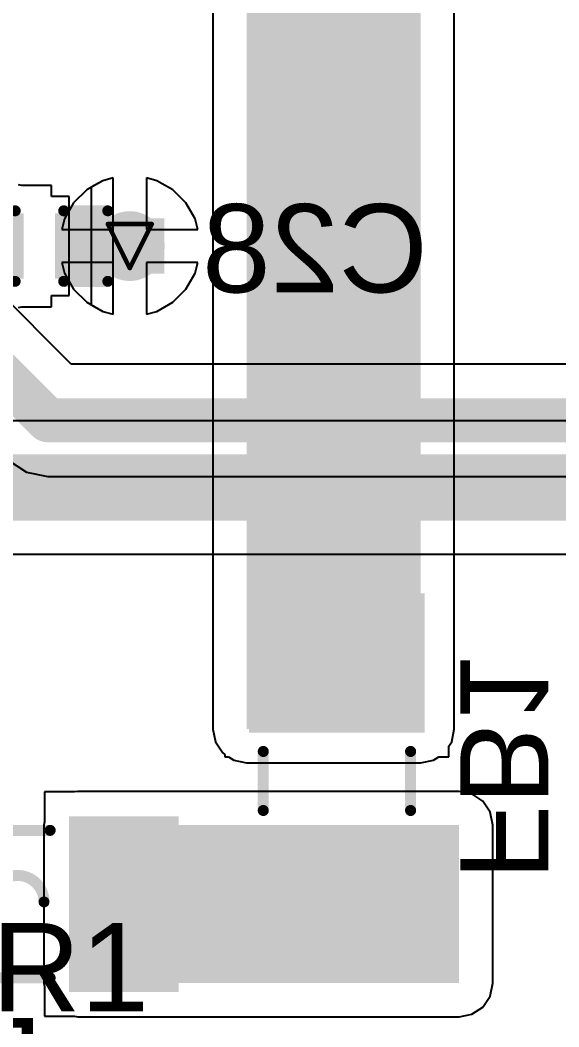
# Model space of a CAD drawing. Header units: inches. Extents: x -21 to 276, y -5 to 220.
# Drawn here: x 5.34 to 11.55, y 12.45 to 24.04 of the extents above; entities that cross this region are included whole.
import ezdxf

# ---------------------------------------------------------------- set-up
doc = ezdxf.new("R2010")
doc.units = ezdxf.units.IN
for name, color, linetype in [('Bottom Layer', 5, 'Continuous'), ('Bottom Overlay', 54, 'Continuous'), ('Bottom Paste', 16, 'Continuous'), ('Bottom Solder', 6, 'Continuous'), ('Drill Drawing', 1, 'Continuous'), ('Ground', 16, 'Continuous'), ('Power + Signal', 76, 'Continuous'), ('Top Layer', 1, 'Continuous'), ('Top Overlay', 2, 'Continuous'), ('Top Solder', 216, 'Continuous'), ('Via Holes', 16, 'Continuous')]:
    doc.layers.add(name, color=color, linetype=linetype)
doc.styles.add('Arial', font='', dxfattribs={"height": 0.2})
doc.styles.get('Arial').set_extended_font_data('Arial')

# ---------------------------------------------------------------- blocks, each defined once
blk = doc.blocks.new('IND_1206_B_204')
at = {"layer": 'Bottom Layer'}
for points in [[(-2.06, 0.91), (-0.66, 0.91), (-0.66, -0.91), (-2.06, -0.91)], [(0.66, 0.91), (2.06, 0.91), (2.06, -0.91), (0.66, -0.91)]]:
    blk.add_hatch(color=5, dxfattribs=at).paths.add_polyline_path(points)
at = {"layer": 'Bottom Paste'}
for points in [[(-2.06, 0.91), (-0.66, 0.91), (-0.66, -0.91), (-2.06, -0.91)], [(0.66, 0.91), (2.06, 0.91), (2.06, -0.91), (0.66, -0.91)]]:
    blk.add_hatch(color=16, dxfattribs=at).paths.add_polyline_path(points)
at = {"layer": 'Bottom Solder'}
for points in [[(-2.162, 1.012), (-0.558, 1.012), (-0.558, -1.012), (-2.162, -1.012)], [(0.558, 1.012), (2.162, 1.012), (2.162, -1.012), (0.558, -1.012)]]:
    blk.add_hatch(color=6, dxfattribs=at).paths.add_polyline_path(points)
at = {"layer": 'Bottom Overlay'}
for points in [[(-0.34, 0.849, 0.127, 0.127, 0), (0.34, 0.849, 0.127, 0.127, 0)], [(-0.34, -0.849, 0.127, 0.127, 0), (0.34, -0.849, 0.127, 0.127, 0)]]:
    blk.add_lwpolyline(points, format="xyseb", dxfattribs=at)
for points in [[(-0.372, 0.849, 0.0635, 0.0635, 1), (-0.308, 0.849, 0.0635, 0.0635, 1)], [(0.308, 0.849, 0.0635, 0.0635, 1), (0.372, 0.849, 0.0635, 0.0635, 1)], [(-0.372, -0.849, 0.0635, 0.0635, 1), (-0.308, -0.849, 0.0635, 0.0635, 1)], [(0.308, -0.849, 0.0635, 0.0635, 1), (0.372, -0.849, 0.0635, 0.0635, 1)]]:
    blk.add_lwpolyline(points, format="xyseb", close=True, dxfattribs=at)
blk = doc.blocks.new('F____1206__3216_M_______B_206')
at = {"layer": 'Bottom Layer'}
for points in [[(-2.058, 0.91), (-0.998, 0.91), (-0.998, -0.91), (-2.058, -0.91)], [(0.998, 0.91), (2.058, 0.91), (2.058, -0.91), (0.998, -0.91)]]:
    blk.add_hatch(color=5, dxfattribs=at).paths.add_polyline_path(points)
at = {"layer": 'Bottom Paste'}
for points in [[(-2.058, 0.91), (-0.998, 0.91), (-0.998, -0.91), (-2.058, -0.91)], [(0.998, 0.91), (2.058, 0.91), (2.058, -0.91), (0.998, -0.91)]]:
    blk.add_hatch(color=16, dxfattribs=at).paths.add_polyline_path(points)
at = {"layer": 'Bottom Solder'}
for points in [[(-2.16, 1.012), (-0.896, 1.012), (-0.896, -1.012), (-2.16, -1.012)], [(0.896, 1.012), (2.16, 1.012), (2.16, -1.012), (0.896, -1.012)]]:
    blk.add_hatch(color=6, dxfattribs=at).paths.add_polyline_path(points)
at = {"layer": 'Bottom Overlay'}
for points in [[(-0.68, 0.849, 0.127, 0.127, 0), (0.68, 0.849, 0.127, 0.127, 0)], [(0, 0.025, 0.127, 0.127, -1), (0.61, 0.025, 0.127, 0.127, 0)], [(0, 0.025, 0.127, 0.127, -0.962331), (-0.609, 0.002, 0.127, 0.127, 0)], [(-0.68, -0.849, 0.127, 0.127, 0), (0.68, -0.849, 0.127, 0.127, 0)]]:
    blk.add_lwpolyline(points, format="xyseb", dxfattribs=at)
for points in [[(-0.712, 0.849, 0.0635, 0.0635, 1), (-0.648, 0.849, 0.0635, 0.0635, 1)], [(0.648, 0.849, 0.0635, 0.0635, 1), (0.712, 0.849, 0.0635, 0.0635, 1)], [(-0.64, 0.002, 0.0635, 0.0635, 1), (-0.577, 0.002, 0.0635, 0.0635, 1)], [(-0.032, 0.025, 0.0635, 0.0635, 1), (0.032, 0.025, 0.0635, 0.0635, 1)], [(-0.032, 0.025, 0.0635, 0.0635, 1), (0.032, 0.025, 0.0635, 0.0635, 1)], [(0.578, 0.025, 0.0635, 0.0635, 1), (0.641, 0.025, 0.0635, 0.0635, 1)], [(-0.712, -0.849, 0.0635, 0.0635, 1), (-0.648, -0.849, 0.0635, 0.0635, 1)], [(0.648, -0.849, 0.0635, 0.0635, 1), (0.712, -0.849, 0.0635, 0.0635, 1)]]:
    blk.add_lwpolyline(points, format="xyseb", close=True, dxfattribs=at)
blk = doc.blocks.new('C___0402_B_211')
at = {"layer": 'Bottom Layer'}
for points in [[(-0.241, 0.318), (-0.241, -0.318), (-0.699, -0.318), (-0.699, 0.318)], [(0.699, 0.318), (0.699, -0.318), (0.241, -0.318), (0.241, 0.318)]]:
    blk.add_hatch(color=5, dxfattribs=at).paths.add_polyline_path(points)
at = {"layer": 'Bottom Paste'}
for points in [[(-0.241, 0.318), (-0.241, -0.318), (-0.699, -0.318), (-0.699, 0.318)], [(0.699, 0.318), (0.699, -0.318), (0.241, -0.318), (0.241, 0.318)]]:
    blk.add_hatch(color=16, dxfattribs=at).paths.add_polyline_path(points)
at = {"layer": 'Bottom Solder'}
for points in [[(-0.181, 0.377), (-0.181, -0.377), (-0.758, -0.377), (-0.758, 0.377)], [(0.758, 0.377), (0.758, -0.377), (0.181, -0.377), (0.181, 0.377)]]:
    blk.add_hatch(color=6, dxfattribs=at).paths.add_polyline_path(points)
at = {"layer": 'Bottom Overlay'}
for points in [[(-0.279, 0.406, 0.127, 0.127, 0), (-0.787, 0.406, 0.127, 0.127, 0)], [(-0.787, 0.406, 0.127, 0.127, 0), (-0.787, -0.406, 0.127, 0.127, 0)], [(0.787, 0.406, 0.127, 0.127, 0), (0.279, 0.406, 0.127, 0.127, 0)], [(0.787, 0.406, 0.127, 0.127, 0), (0.787, -0.406, 0.127, 0.127, 0)], [(-0.279, -0.406, 0.127, 0.127, 0), (-0.787, -0.406, 0.127, 0.127, 0)], [(0.787, -0.406, 0.127, 0.127, 0), (0.279, -0.406, 0.127, 0.127, 0)]]:
    blk.add_lwpolyline(points, format="xyseb", dxfattribs=at)
for points in [[(-0.819, 0.406, 0.0635, 0.0635, 1), (-0.756, 0.406, 0.0635, 0.0635, 1)], [(-0.819, 0.406, 0.0635, 0.0635, 1), (-0.756, 0.406, 0.0635, 0.0635, 1)], [(-0.311, 0.406, 0.0635, 0.0635, 1), (-0.248, 0.406, 0.0635, 0.0635, 1)], [(0.248, 0.406, 0.0635, 0.0635, 1), (0.311, 0.406, 0.0635, 0.0635, 1)], [(0.756, 0.406, 0.0635, 0.0635, 1), (0.819, 0.406, 0.0635, 0.0635, 1)], [(0.756, 0.406, 0.0635, 0.0635, 1), (0.819, 0.406, 0.0635, 0.0635, 1)], [(-0.819, -0.406, 0.0635, 0.0635, 1), (-0.756, -0.406, 0.0635, 0.0635, 1)], [(-0.819, -0.406, 0.0635, 0.0635, 1), (-0.756, -0.406, 0.0635, 0.0635, 1)], [(-0.311, -0.406, 0.0635, 0.0635, 1), (-0.248, -0.406, 0.0635, 0.0635, 1)], [(0.248, -0.406, 0.0635, 0.0635, 1), (0.311, -0.406, 0.0635, 0.0635, 1)], [(0.756, -0.406, 0.0635, 0.0635, 1), (0.819, -0.406, 0.0635, 0.0635, 1)], [(0.756, -0.406, 0.0635, 0.0635, 1), (0.819, -0.406, 0.0635, 0.0635, 1)]]:
    blk.add_lwpolyline(points, format="xyseb", close=True, dxfattribs=at)

msp = doc.modelspace()

# ---------------------------------------------------------------- hatches: boundary and pattern name
at = {"layer": 'Bottom Layer'}
for points in [[(7.95, 15.875), (9.957, 15.875), (9.957, 32.009), (7.95, 32.009)], [(5.804, 21.12), (7.003, 21.12), (7.003, 21.755), (5.804, 21.755)], [(6.004, 12.949), (10.399, 12.949), (10.399, 14.769), (6.004, 14.769)]]:
    msp.add_hatch(color=5, dxfattribs=at).paths.add_polyline_path(points)
h = msp.add_hatch(color=5, dxfattribs=at)
edge = h.paths.add_edge_path()
edge.add_arc((6.604, 21.437), 0.3, 0, 360)
at = {"layer": 'Bottom Solder'}
h = msp.add_hatch(color=6, dxfattribs=at)
edge = h.paths.add_edge_path()
edge.add_arc((6.604, 21.437), 0.402, 0, 360)
at = {"layer": 'Ground'}
h = msp.add_hatch(color=16, dxfattribs=at)
edge = h.paths.add_edge_path()
edge.add_arc((6.604, 21.437), 0.3, 0, 360)
at = {"layer": 'Power + Signal'}
h = msp.add_hatch(color=76, dxfattribs=at)
edge = h.paths.add_edge_path()
edge.add_arc((6.604, 21.437), 0.3, 0, 360)
at = {"layer": 'Top Layer'}
h = msp.add_hatch(color=1, dxfattribs=at)
edge = h.paths.add_edge_path()
edge.add_arc((6.604, 21.437), 0.3, 0, 360)
at = {"layer": 'Top Solder'}
h = msp.add_hatch(color=216, dxfattribs=at)
edge = h.paths.add_edge_path()
edge.add_arc((6.604, 21.437), 0.402, 0, 360)
at = {"layer": 'Via Holes'}
h = msp.add_hatch(color=7, dxfattribs=at)
edge = h.paths.add_edge_path()
edge.add_arc((6.604, 21.437), 0.15, 0, 360)

# ---------------------------------------------------------------- linework, layer by layer
at = {"layer": 'Bottom Layer'}
for p, q in [((10.345, 15.875), (10.345, 26.283)), ((7.562, 24.736), (7.562, 15.875)), ((6.292, 22.19), (6.159, 22.114)), ((6.413, 22.223), (6.292, 22.19)), ((6.413, 21.437), (6.413, 22.223)), ((6.916, 22.19), (6.795, 22.223)), ((6.795, 22.223), (6.795, 21.628)), ((7.1, 22.084), (6.916, 22.19)), ((5.359, 22.136), (5.321, 22.143)), ((5.702, 22.136), (5.359, 22.136)), ((5.702, 22.009), (5.702, 22.136)), ((6.159, 22.114), (6.159, 21.437)), ((7.251, 21.933), (7.1, 22.084)), ((5.905, 22.009), (5.702, 22.009)), ((5.905, 21.437), (5.905, 22.009)), ((7.357, 21.749), (7.251, 21.933)), ((7.389, 21.628), (7.357, 21.749)), ((6.795, 21.628), (7.389, 21.628)), ((5.905, 20.866), (5.905, 21.437)), ((6.159, 21.437), (6.159, 20.761)), ((6.413, 20.652), (6.413, 21.437)), ((7.389, 21.247), (6.795, 21.247)), ((6.795, 21.247), (6.795, 20.652)), ((7.357, 21.125), (7.389, 21.247)), ((7.251, 20.941), (7.357, 21.125)), ((7.1, 20.791), (7.251, 20.941)), ((5.702, 20.739), (5.702, 20.866)), ((5.702, 20.866), (5.905, 20.866)), ((6.159, 20.761), (6.292, 20.684)), ((6.916, 20.684), (7.1, 20.791)), ((5.321, 20.731), (5.359, 20.739)), ((5.359, 20.739), (5.702, 20.739)), ((6.292, 20.684), (6.413, 20.652)), ((6.795, 20.652), (6.916, 20.684)), ((7.562, 15.875), (7.591, 15.726)), ((10.316, 15.726), (10.345, 15.875)), ((7.591, 15.726), (7.676, 15.6)), ((10.283, 15.677), (10.316, 15.726)), ((10.283, 15.556), (10.283, 15.677)), ((7.676, 15.6), (7.701, 15.583)), ((7.701, 15.583), (7.701, 15.556)), ((7.701, 15.556), (7.742, 15.556)), ((7.742, 15.556), (7.802, 15.516)), ((10.105, 15.516), (10.165, 15.556)), ((10.165, 15.556), (10.283, 15.556)), ((7.802, 15.516), (7.95, 15.487)), ((7.95, 15.487), (9.957, 15.487)), ((9.957, 15.487), (10.105, 15.516)), ((5.966, 15.15), (5.623, 15.15)), ((5.623, 15.15), (5.623, 14.807)), ((6.004, 15.157), (5.966, 15.15)), ((10.399, 15.157), (6.004, 15.157)), ((10.547, 15.128), (10.399, 15.157)), ((10.673, 15.044), (10.547, 15.128)), ((10.758, 14.918), (10.673, 15.044)), ((10.787, 14.769), (10.758, 14.918)), ((5.623, 14.807), (5.615, 14.769)), ((5.615, 14.769), (5.615, 12.949)), ((10.787, 12.949), (10.787, 14.769)), ((5.615, 12.949), (5.623, 12.911)), ((5.623, 12.911), (5.623, 12.568)), ((10.758, 12.8), (10.787, 12.949)), ((10.673, 12.674), (10.758, 12.8)), ((10.547, 12.59), (10.673, 12.674)), ((5.623, 12.568), (5.966, 12.568)), ((5.966, 12.568), (6.004, 12.561)), ((6.004, 12.561), (10.399, 12.561)), ((10.399, 12.561), (10.547, 12.59))]:
    msp.add_line(p, q, dxfattribs=at)
msp.add_lwpolyline([(8.141, 24.755, 0.381, 0.381, 0), (8.953, 23.942, 0.381, 0.381, 0)], format="xyseb", dxfattribs=at)
msp.add_lwpolyline([(8.858, 23.942, 0.191, 0.191, 1), (9.049, 23.942, 0.191, 0.191, 1)], format="xyseb", close=True, dxfattribs=at)
at = {"layer": 'Drill Drawing'}
for points in [[(6.35, 21.691, 0.0508, 0.0508, 0), (6.858, 21.691, 0.0508, 0.0508, 0)], [(6.35, 21.691, 0.0508, 0.0508, 0), (6.604, 21.183, 0.0508, 0.0508, 0)], [(6.604, 21.183, 0.0508, 0.0508, 0), (6.858, 21.691, 0.0508, 0.0508, 0)]]:
    msp.add_lwpolyline(points, format="xyseb", dxfattribs=at)
for points in [[(6.337, 21.691, 0.0254, 0.0254, 1), (6.363, 21.691, 0.0254, 0.0254, 1)], [(6.337, 21.691, 0.0254, 0.0254, 1), (6.363, 21.691, 0.0254, 0.0254, 1)], [(6.845, 21.691, 0.0254, 0.0254, 1), (6.871, 21.691, 0.0254, 0.0254, 1)], [(6.845, 21.691, 0.0254, 0.0254, 1), (6.871, 21.691, 0.0254, 0.0254, 1)], [(6.591, 21.183, 0.0254, 0.0254, 1), (6.617, 21.183, 0.0254, 0.0254, 1)], [(6.591, 21.183, 0.0254, 0.0254, 1), (6.617, 21.183, 0.0254, 0.0254, 1)]]:
    msp.add_lwpolyline(points, format="xyseb", close=True, dxfattribs=at)
at = {"layer": 'Ground'}
for p, q in [((6.292, 22.19), (6.108, 22.084)), ((6.413, 22.223), (6.292, 22.19)), ((6.413, 21.628), (6.413, 22.223)), ((6.916, 22.19), (6.795, 22.223)), ((6.795, 22.223), (6.795, 21.628)), ((7.1, 22.084), (6.916, 22.19)), ((6.108, 22.084), (5.957, 21.933)), ((7.251, 21.933), (7.1, 22.084)), ((5.957, 21.933), (5.851, 21.749)), ((7.357, 21.749), (7.251, 21.933)), ((5.851, 21.749), (5.819, 21.628)), ((7.389, 21.628), (7.357, 21.749)), ((5.819, 21.628), (6.413, 21.628)), ((6.795, 21.628), (7.389, 21.628)), ((6.413, 21.247), (5.819, 21.247)), ((5.819, 21.247), (5.851, 21.125)), ((6.413, 20.652), (6.413, 21.247)), ((7.389, 21.247), (6.795, 21.247)), ((6.795, 21.247), (6.795, 20.652)), ((7.357, 21.125), (7.389, 21.247)), ((5.851, 21.125), (5.957, 20.941)), ((7.251, 20.941), (7.357, 21.125)), ((5.929, 20.078), (5.017, 20.991)), ((5.957, 20.941), (6.108, 20.791)), ((7.1, 20.791), (7.251, 20.941)), ((6.108, 20.791), (6.292, 20.684)), ((6.916, 20.684), (7.1, 20.791)), ((6.292, 20.684), (6.413, 20.652)), ((6.795, 20.652), (6.916, 20.684)), ((33.765, 20.078), (5.929, 20.078)), ((5.203, 18.973), (5.413, 18.833)), ((5.413, 18.833), (5.661, 18.784)), ((5.661, 18.784), (34.034, 18.784))]:
    msp.add_line(p, q, dxfattribs=at)
for points in [[(3.655, 21.437, 0.508, 0.508, 0), (5.661, 19.431, 0.508, 0.508, 0)], [(5.661, 19.431, 0.508, 0.508, 0), (34.034, 19.431, 0.508, 0.508, 0)]]:
    msp.add_lwpolyline(points, format="xyseb", dxfattribs=at)
msp.add_lwpolyline([(5.534, 19.431, 0.254, 0.254, 1), (5.788, 19.431, 0.254, 0.254, 1)], format="xyseb", close=True, dxfattribs=at)
msp.add_lwpolyline([(5.534, 19.431, 0.254, 0.254, 1), (5.788, 19.431, 0.254, 0.254, 1)], format="xyseb", close=True, dxfattribs=at)
at = {"layer": 'Power + Signal'}
for p, q in [((6.292, 22.19), (6.108, 22.084)), ((6.413, 22.223), (6.292, 22.19)), ((6.413, 21.628), (6.413, 22.223)), ((6.916, 22.19), (6.795, 22.223)), ((6.795, 22.223), (6.795, 21.628)), ((7.1, 22.084), (6.916, 22.19)), ((6.108, 22.084), (5.957, 21.933)), ((7.251, 21.933), (7.1, 22.084)), ((5.957, 21.933), (5.851, 21.749)), ((7.357, 21.749), (7.251, 21.933)), ((5.851, 21.749), (5.819, 21.628)), ((7.389, 21.628), (7.357, 21.749)), ((5.819, 21.628), (6.413, 21.628)), ((6.795, 21.628), (7.389, 21.628)), ((6.413, 21.247), (5.819, 21.247)), ((5.819, 21.247), (5.851, 21.125)), ((6.413, 20.652), (6.413, 21.247)), ((7.389, 21.247), (6.795, 21.247)), ((6.795, 21.247), (6.795, 20.652)), ((7.357, 21.125), (7.389, 21.247)), ((5.851, 21.125), (5.957, 20.941)), ((7.251, 20.941), (7.357, 21.125)), ((5.957, 20.941), (6.108, 20.791)), ((7.1, 20.791), (7.251, 20.941)), ((6.108, 20.791), (6.292, 20.684)), ((6.916, 20.684), (7.1, 20.791)), ((6.292, 20.684), (6.413, 20.652)), ((6.795, 20.652), (6.916, 20.684))]:
    msp.add_line(p, q, dxfattribs=at)
at = {"layer": 'Top Layer'}
for p, q in [((6.292, 22.19), (6.108, 22.084)), ((6.413, 22.223), (6.292, 22.19)), ((6.413, 21.628), (6.413, 22.223)), ((6.916, 22.19), (6.795, 22.223)), ((6.795, 22.223), (6.795, 21.628)), ((7.1, 22.084), (6.916, 22.19)), ((6.108, 22.084), (5.957, 21.933)), ((7.251, 21.933), (7.1, 22.084)), ((5.957, 21.933), (5.851, 21.749)), ((7.357, 21.749), (7.251, 21.933)), ((5.851, 21.749), (5.819, 21.628)), ((7.389, 21.628), (7.357, 21.749)), ((5.819, 21.628), (6.413, 21.628)), ((6.795, 21.628), (7.389, 21.628)), ((6.413, 21.247), (5.819, 21.247)), ((5.819, 21.247), (5.851, 21.125)), ((6.413, 20.652), (6.413, 21.247)), ((7.389, 21.247), (6.795, 21.247)), ((6.795, 21.247), (6.795, 20.652)), ((7.357, 21.125), (7.389, 21.247)), ((5.851, 21.125), (5.957, 20.941)), ((7.251, 20.941), (7.357, 21.125)), ((5.957, 20.941), (6.108, 20.791)), ((7.1, 20.791), (7.251, 20.941)), ((6.108, 20.791), (6.292, 20.684)), ((6.916, 20.684), (7.1, 20.791)), ((6.292, 20.684), (6.413, 20.652)), ((6.795, 20.652), (6.916, 20.684)), ((29.344, 19.426), (-0.6, 19.426)), ((-0.918, 17.889), (29.025, 17.889))]:
    msp.add_line(p, q, dxfattribs=at)
msp.add_lwpolyline([(-0.918, 18.657, 0.762, 0.762, 0), (29.344, 18.657, 0.762, 0.762, 0)], format="xyseb", dxfattribs=at)

# ---------------------------------------------------------------- block references
for name, p, rotation in [('C___0402_B_211', (5.563, 21.437), 180), ('IND_1206_B_204', (8.992, 15.277), 90)]:
    msp.add_blockref(name, p, dxfattribs=dict(rotation=rotation))
msp.add_blockref('F____1206__3216_M_______B_206', (5.006, 13.859))

# ---------------------------------------------------------------- texts
at = {"layer": 'Bottom Overlay', "style": 'Arial', "text_generation_flag": 2}
for s, p in [('C28', (10.041, 20.904)), ('F1', (5.605, 11.532))]:
    msp.add_text(s, height=1.016, dxfattribs=at).set_placement(p)
msp.add_text('FB1', height=1.016, rotation=270, dxfattribs=at).set_placement((10.414, 14.131))
at = {"layer": 'Top Overlay', "style": 'Arial'}
msp.add_text('R1', height=1.016, dxfattribs=at).set_placement((5.012, 12.624))

doc.saveas('drawing.dxf')
